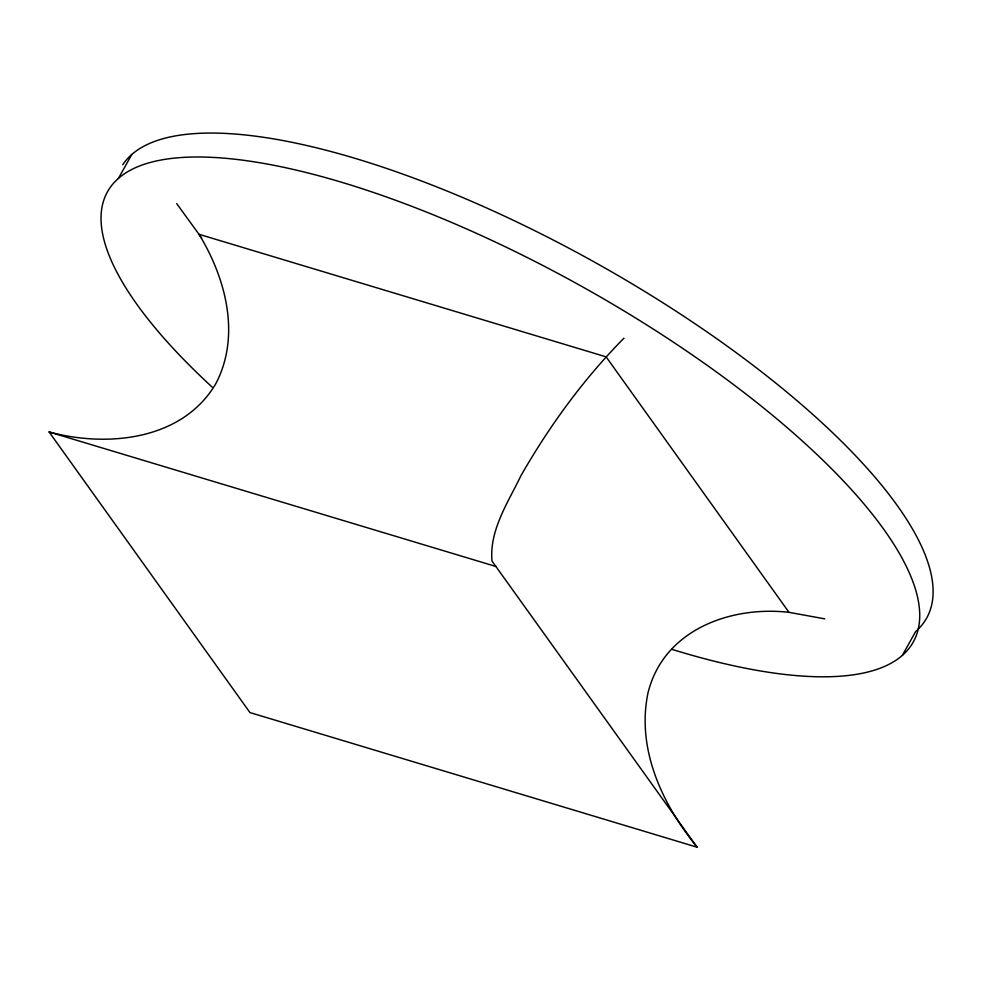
<?xml version="1.0" encoding="UTF-8"?>
<svg xmlns="http://www.w3.org/2000/svg" width="982" height="982" viewBox="0 0 982 982"><rect width="100%" height="100%" fill="white"/><g stroke="black" fill="none" stroke-linecap="round" stroke-linejoin="round"><path stroke-width="1.47" d="M118.429 178.393L131.797 154.469M176.711 203.63L201.666 238.012M623.877 338.262L623.901 338.238C583.566 379.077 549.503 425.857 520.988 475.595C508.16 502.33 489.208 530.157 491.994 561.053L697.146 847.221L249.968 712.576L49.1 431.957C107.148 447.731 182.443 440.378 215.795 383.704C240.971 335.66 225.835 278.164 198.99 234.281L606.115 356.859L789 612.338L824.77 618.856M902.323 655.399L915.703 631.475A461.515 148.724 29.2 0 0 623.987 279.011A461.515 148.724 29.2 0 0 122.738 164.767M789 612.338C730.178 605.636 663.488 630.076 648.034 692.801C636.176 748.812 662.334 804.639 697.146 847.221M49.1 431.957L496.278 566.589M212.161 387.092A461.515 148.724 29.2 0 1 266.466 163.908A461.515 148.724 29.2 0 1 865.191 505.399A461.515 148.724 29.2 0 1 671.958 649.347"/></g></svg>
